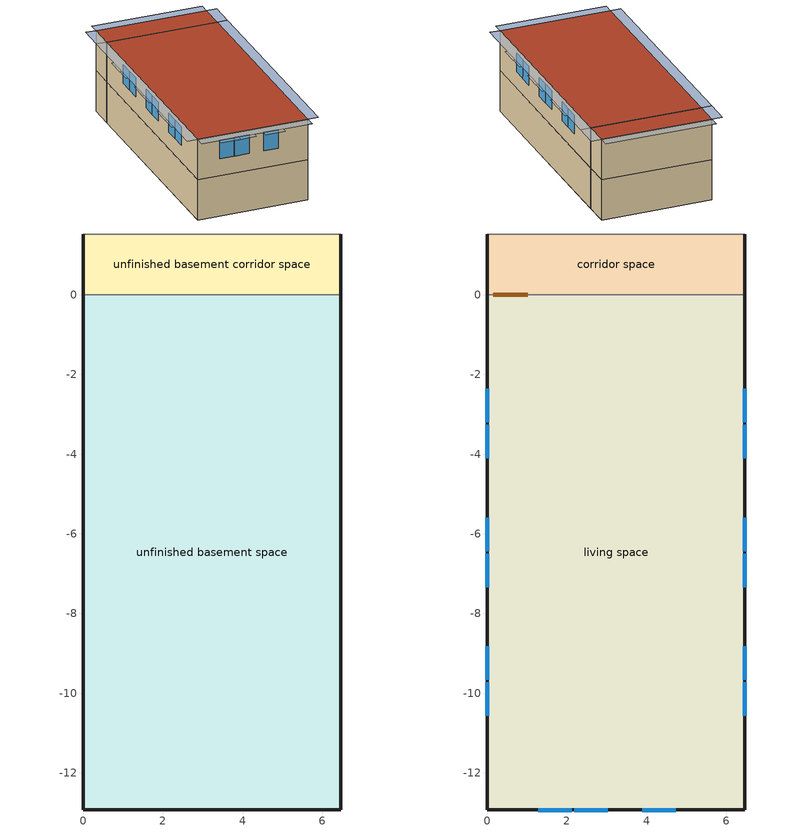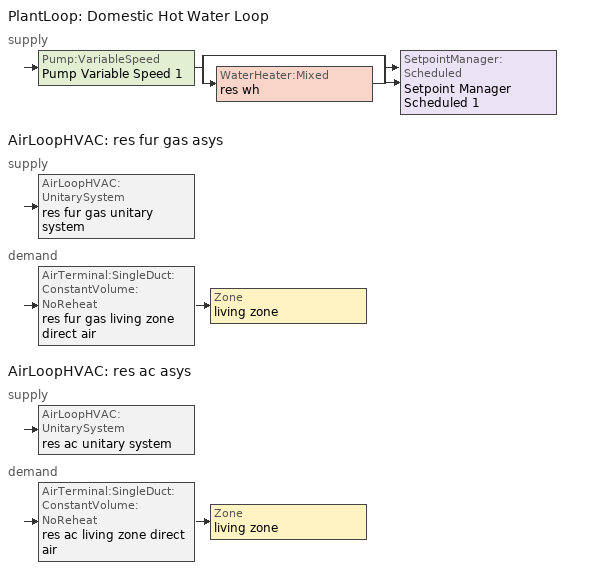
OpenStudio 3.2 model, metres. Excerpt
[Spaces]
unfinished basement corridor space
 floor foundation (FloorFndGrndUnfinB 1): 0,0 0,1.52 6.47,1.52 6.47,0 z-2.44
 wall foundation (WallFndGrndUnfinB 1): 0,1.52 0,0 / 6.47,0 6.47,1.52 z-2.44:0
 wall adiabatic (WallFndGrndUnfinB 1): 6.47,1.52 0,1.52 z-2.44:0
 wall to unfinished basement space (WallIntUnfinUninsUnfin): 0,0 6.47,0 z-2.44:0
unfinished basement space
 floor foundation (FloorFndGrndUnfinB): 0,-12.93 0,0 6.47,0 6.47,-12.93 z-2.44
 wall foundation (WallFndGrndUnfinB): 0,0 0,-12.93 6.47,-12.93 6.47,0 z-2.44:0
living space
 floor to unfinished basement space (FloorUnfinBInsFin Reversed): 0,-12.93 0,0 6.47,0 6.47,-12.93 z0
 wall outside (WallExtInsFin): 0,0 0,-12.93 6.47,-12.93 6.47,0 z0:2.44
 wall adiabatic (WallIntFinUninsFin): 6.47,0 0,0 z0:2.44
 window (WindowConstruction): 1.28,-12.93 2.12,-12.93 / 2.19,-12.93 3.03,-12.93 / 3.89,-12.93 4.73,-12.93 / 0,-2.36 0,-3.2 / 0,-3.26 0,-4.11 / 0,-5.59 0,-6.44 / 0,-6.5 0,-7.34 / 0,-8.83 0,-9.67 / 0,-9.73 0,-10.57 / 6.47,-10.57 6.47,-9.73 / 6.47,-9.67 6.47,-8.83 / 6.47,-7.34 6.47,-6.5 / 6.47,-6.44 6.47,-5.59 / 6.47,-4.11 6.47,-3.26 / 6.47,-3.2 6.47,-2.36 z1.01:2.13
 roof outside (RoofFinInsExt): 6.47,-12.93 6.47,0 0,0 0,-12.93 z2.44
corridor space
 floor to unfinished basement corridor space (FloorUnfinUninsUnfin): 0,0 0,1.52 6.47,1.52 6.47,0 z0
 wall outside (WallExtUninsUnfin): 0,1.52 0,0 / 6.47,0 6.47,1.52 z0:2.44
 wall adiabatic (WallIntUnfinUninsUnfin): 6.47,1.52 0,1.52 / 0,0 6.47,0 z0:2.44
 door inside (UninsDoor): 0.15,0 1.02,0 z0:2.13
 roof outside (RoofUnfinUninsExt): 6.47,0 6.47,1.52 0,1.52 0,0 z2.44
shading: 0,-13.54 6.47,-13.54 6.47,-12.93 0,-12.93 z2.44; 7.08,-12.93 7.08,0 6.47,0 6.47,-12.93 z2.44; -0.61,0 -0.61,-12.93 0,-12.93 0,0 z2.44; 7.08,0 7.08,1.52 6.47,1.52 6.47,0 z2.44; 6.47,2.13 0,2.13 0,1.52 6.47,1.52 z2.44; -0.61,1.52 -0.61,0 0,0 0,1.52 z2.44; 6.47,-3.11 6.47,-4.26 7.08,-4.26 7.08,-3.11 z2.29; 0,-6.59 0,-5.44 -0.61,-5.44 -0.61,-6.59 z2.29; 0,-7.49 0,-6.34 -0.61,-6.34 -0.61,-7.49 z2.29; 2.28,-12.93 1.13,-12.93 1.13,-13.54 2.28,-13.54 z2.29; 6.47,-6.34 6.47,-7.49 7.08,-7.49 7.08,-6.34 z2.29; 3.18,-12.93 2.03,-12.93 2.03,-13.54 3.18,-13.54 z2.29; 6.47,-5.44 6.47,-6.59 7.08,-6.59 7.08,-5.44 z2.29; 0,-9.82 0,-8.67 -0.61,-8.67 -0.61,-9.82 z2.29; 4.88,-12.93 3.74,-12.93 3.74,-13.54 4.88,-13.54 z2.29; 0,-10.72 0,-9.58 -0.61,-9.58 -0.61,-10.72 z2.29; 0,-3.35 0,-2.21 -0.61,-2.21 -0.61,-3.35 z2.29; 0,-4.26 0,-3.11 -0.61,-3.11 -0.61,-4.26 z2.29; 6.47,-9.58 6.47,-10.72 7.08,-10.72 7.08,-9.58 z2.29; 6.47,-2.21 6.47,-3.35 7.08,-3.35 7.08,-2.21 z2.29; 6.47,-8.67 6.47,-9.82 7.08,-9.82 7.08,-8.67 z2.29
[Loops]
PlantLoop 'Domestic Hot Water Loop'
 supply: Pump:VariableSpeed 'Pump Variable Speed 1' > split
  | bypass
  | WaterHeater:Mixed 'res wh'
  join > SetpointManager:Scheduled 'Setpoint Manager Scheduled 1'
AirLoopHVAC 'res fur gas asys'
 supply: AirLoopHVAC:UnitarySystem 'res fur gas unitary system'
 demand: AirTerminal:SingleDuct:ConstantVolume:NoReheat 'res fur gas living zone direct air' > Zone 'living zone'
AirLoopHVAC 'res ac asys'
 supply: AirLoopHVAC:UnitarySystem 'res ac unitary system'
 demand: AirTerminal:SingleDuct:ConstantVolume:NoReheat 'res ac living zone direct air' > Zone 'living zone'
[Site]
Denver Intl Ap_CO_USA: Latitude {deg}=39.83; Longitude {deg}=-104.65; Time Zone {hr}=-7; Elevation {m}=1650; Terrain=Suburbs
[ClimateZones]
Climate Zone Institution Name 1=Building America; Climate Zone Document Year 1=0; Climate Zone Value 1=Cold
[Site:WaterMainsTemperature]
Calculation Method=Correlation; Annual Average Outdoor Air Temperature {C}=10.8753; Maximum Difference In Monthly Average Outdoor Air Temperatures {deltaC}=23.1524
[Site:GroundTemperature:Deep]
10.8753, 10.8753, 10.8753, 10.8753, 10.8753, 10.8753, 10.8753, 10.8753, 10.8753, 10.8753, 10.8753, 10.8753
[Building]
Building 1: North Axis {deg}=180; Standards Number of Stories=2; Standards Number of Above Ground Stories=1; Standards Building Type=multifamily; Standards Number of Living Units=2
[Material] Roughness=Rough
Name | Thickness {m} | Conductivity {W/m-K} | Density {kg/m3} | Specific Heat {J/kg-K} | Thermal Absorptance | Solar Absorptance | Visible Absorptance
Asphalt Shingles, Medium | 0.009525 | 0.162714 | 1121.4 | 1465.45 | 0.91 | 0.85 | 0.85
RoofSheathing | 0.01905 | 0.115458 | 512.64 | 1214.23 | 0.82 | 0.3 | 0.3
RoofIns | 0.23495 | 0.0475499 | 78.34581 | 1123.46 | 0.91 | 0.85 | 0.91
Drywall 0.5 in. | 0.0127 | 0.160291 | 801 | 837.4 | 0.9 | 0.5 | 0.1
RoofStudAndAirRoof | 0.23495 | 9.59352 | 37.0049 | 1207.88 | 0.91 | 0.85 | 0.91
FoundationExtVertIns; FoundationExtVertIns 1 | 0.051816 | 0.029427 | 32.04 | 1214.23
Concrete 8.0 in. | 0.2032 | 1.803125 | 2242.8 | 837.4 | 0.9
Concrete 4.0 in. | 0.1016 | 1.803125 | 2242.8 | 837.4 | 0.9
FloorIns | 0.23495 | 2.59817 | 67.691 | 1210.98 | 0.82 | 0.3 | 0.3
Wood Floor | 0.015875 | 0.115458 | 544.68 | 1214.23
Floor Covering | 0.0127 | 0.0433444 | 54.468 | 1339.84 | 0.9 | 0.9
FloorFinStudAndAirFloor | 0.1397 | 0.606274 | 67.691 | 1210.98 | 0.82 | 0.3 | 0.3
Vinyl, Light | 0.009525 | 0.089435 | 177.822 | 1046.75 | 0.9 | 0.3 | 0.3
WallSheathing | 0.0127 | 0.115458 | 512.64 | 1214.23 | 0.82 | 0.3 | 0.3
WallStudAndCavity | 0.0889 | 0.054245 | 162.403 | 1178.92 | 0.9 | 0.3 | 0.9
WallStudAndCavity 1 | 0.0889 | 0.393744 | 83.0341 | 1211.67 | 0.9 | 0.3 | 0.9
WallStudAndCavity 2 | 0.0889 | 0.396154 | 83.0341 | 1211.67 | 0.9 | 0.3 | 0.9
WallStudAndCavity 3 | 0.0889 | 0.403258 | 83.0341 | 1211.67 | 0.9 | 0.3 | 0.9
WallStudAndCavity 4 | 0.0889 | 0.397942 | 83.0341 | 1211.67 | 0.82 | 0.3 | 0.3
res furniture material unfinished basement space | 0.1524 | 0.115458 | 640.8 | 1214.23 | 0.9 | 0.6 | 0.1
DoorMaterial | 0.04445 | 0.0612267 | 512.64 | 1214.23 | 0.82 | 0.3 | 0.3
[Construction]
RoofFinInsExt: Asphalt Shingles, Medium, RoofSheathing, RoofIns, Drywall 0.5 in.
RoofUnfinUninsExt: Asphalt Shingles, Medium, RoofSheathing, RoofStudAndAirRoof
WallFndGrndUnfinB; WallFndGrndUnfinB 1: Concrete 8.0 in.
FloorFndGrndUnfinB; FloorFndGrndUnfinB 1: Concrete 4.0 in.
FloorUnfinBInsFin Reversed: Floor Covering, Wood Floor, RoofSheathing, FloorIns
FloorUnfinUninsUnfin: FloorFinStudAndAirFloor, RoofSheathing
WallExtInsFin: Vinyl, Light, WallSheathing, WallStudAndCavity, Drywall 0.5 in.
WallExtUninsUnfin: Vinyl, Light, WallSheathing, WallStudAndCavity 1
WallIntFinUninsFin: Vinyl, Light, WallStudAndCavity 2, Drywall 0.5 in.
WallIntUnfinUninsUnfin: Vinyl, Light, WallStudAndCavity 3
WallIntFinUninsFin 1: WallStudAndCavity 4, Drywall 0.5 in.
res furniture construction unfinished basement space; res furniture construction unfinished basement corridor space; res furniture construction living space: res furniture material unfinished basement space
WindowConstruction: WindowMaterial
UninsDoor: DoorMaterial
[WindowMaterial:Shade]
CoolingShade: Solar Transmittance=0.999; Solar Reflectance=0.00099; Visible Transmittance=0.999; Visible Reflectance=0.00099; Thermal Hemispherical Emissivity=1e-05; Thermal Transmittance=0.999; Thickness {m}=0.0001; Conductivity {W/m-K}=10000; Shade to Glass Distance {m}=0.001; Top Opening Multiplier=0; Bottom Opening Multiplier=0; Left-Side Opening Multiplier=0; Right-Side Opening Multiplier=0; Airflow Permeability=0
[WindowMaterial:SimpleGlazingSystem]
WindowMaterial: U-Factor {W/m2-K}=2.10086; Solar Heat Gain Coefficient=0.21
[ThermalZone] Use Ideal Air Loads=No
Name | Thermostat
living zone | living zone temperature setpoint
corridor zone; unfinished basement corridor zone; unfinished basement zone
[Sizing:Zone] Zone Cooling Design Supply Air Temperature Input Method=SupplyAirTemperature; Zone Cooling Design Supply Air Temperature {C}=14; Zone Cooling Design Supply Air Temperature Difference {deltaC}=11.11; Zone Heating Design Supply Air Temperature Input Method=SupplyAirTemperature; Zone Heating Design Supply Air Temperature {C}=40; Zone Heating Design Supply Air Temperature Difference {deltaC}=11.11; Zone Cooling Design Supply Air Humidity Ratio {kg-H2O/kg-air}=0.0085; Zone Heating Design Supply Air Humidity Ratio {kg-H2O/kg-air}=0.008; Cooling Design Air Flow Method=DesignDay; Heating Design Air Flow Method=DesignDay; Account for Dedicated Outdoor Air System=No; Dedicated Outdoor Air System Control Strategy=NeutralSupplyAir; Dedicated Outdoor Air Low Setpoint Temperature for Design {C}=autosize; Dedicated Outdoor Air High Setpoint Temperature for Design {C}=autosize
living zone; corridor zone; unfinished basement corridor zone; unfinished basement zone
[Zone equipment]
living zone: res fur gas living zone direct air, res ac living zone direct air
[Space]
Name | Space Type | Thermal Zone | Building Unit
living space | Space Type 1 | living zone | unit 1
corridor space | Space Type 2 | corridor zone
unfinished basement corridor space | Space Type 3 | unfinished basement corridor zone
unfinished basement space | Space Type 3 | unfinished basement zone
[SpaceType]
Name | Standards Space Type
Space Type 1 | living
Space Type 2 | corridor
Space Type 3 | unfinished basement
[BuildingUnit]
unit 1: Building Unit Type=Residential
[External:File]
8760.csv: File=8760.csv
[People:Definition]
res occupants|living space: Number of People Calculation Method=People; Number of People {people}=3.39; Fraction Radiant=0.319734; Sensible Heat Fraction=0.573; Carbon Dioxide Generation Rate {m3/s-W}=0; Enable ASHRAE 55 Comfort Warnings=No; Mean Radiant Temperature Calculation Type=ZoneAveraged
[People]
res occupants|living space: People Definition=res occupants|living space; Space or SpaceType=living space; Number of People Schedule=occupants; Activity Level Schedule=res occupants activity schedule; Multiplier=1
[Foundation:Kiva] Exterior Vertical Insulation Depth {m}=2.4384; Wall Height Above Grade {m}=0.2032; Wall Depth Below Slab {m}=0.2032
Name | Exterior Vertical Insulation Material
Foundation Kiva 1 | FoundationExtVertIns
Foundation Kiva 2 | FoundationExtVertIns 1
[Foundation:Kiva:Settings]
Soil Conductivity {W/m-K}=1.731; Soil Density {kg/m3}=1842.3; Soil Specific Heat {J/kg-K}=418.7; Ground Solar Absorptivity=0.9; Ground Thermal Absorptivity=0.9; Ground Surface Roughness {m}=0.03; Far-Field Width {m}=40; Deep-Ground Boundary Condition=ZeroFlux; Deep-Ground Depth {m}=40; Minimum Cell Dimension {m}=0.02; Maximum Cell Growth Coefficient=1.5; Simulation Timestep=Hourly
[SurfaceProperty:ExposedFoundationPerimeter] Exposed Perimeter Calculation Method=TotalExposedPerimeter
Name | Total Exposed Perimeter {m}
Surface 19 | 32.3289
Surface 13 | 3.048
[InternalMass:Definition] Design Level Calculation Method=SurfaceArea
Name | Construction | Surface Area {m2}
living space Partition | WallIntFinUninsFin 1 | 83.6127
res furniture mass unfinished basement space | res furniture construction unfinished basement space | 33.4451
res furniture mass unfinished basement corridor space | res furniture construction unfinished basement corridor space | 3.94154
res furniture mass living space | res furniture construction living space | 33.4451
[InternalMass] Multiplier=1
Name | Internal Mass Definition | Space or SpaceType
living space Partition | living space Partition | living space
res furniture mass unfinished basement space | res furniture mass unfinished basement space | unfinished basement space
res furniture mass unfinished basement corridor space | res furniture mass unfinished basement corridor space | unfinished basement corridor space
res furniture mass living space | res furniture mass living space | living space
[ShadingControl]
WindowShadingControl: Shading Type=InteriorShade; Shading Device Material=CoolingShade; Shading Control Type=OnIfScheduleAllows; Schedule=Window shading schedule; Shading Control Is Scheduled=Yes; Multiple Surface Control Type=Sequential; Sub Surface Name 1=Surface 4 - Window 5; Sub Surface Name 2=Surface 2 - Window 3; Sub Surface Name 3=Surface 2 - Window 4; Sub Surface Name 4=Surface 5 - Window 1; Sub Surface Name 5=Surface 4 - Window 3; Sub Surface Name 6=Surface 5 - Window 2; Sub Surface Name 7=Surface 4 - Window 4; Sub Surface Name 8=Surface 2 - Window 5; Sub Surface Name 9=Surface 5 - Window 3; Sub Surface Name 10=Surface 2 - Window 6; Sub Surface Name 11=Surface 2 - Window 1; Sub Surface Name 12=Surface 2 - Window 2; Sub Surface Name 13=Surface 4 - Window 1; Sub Surface Name 14=Surface 4 - Window 6; Sub Surface Name 15=Surface 4 - Window 2
[PlantLoop]
Domestic Hot Water Loop: Glycol Concentration=0; Maximum Loop Flow Rate {m3/s}=0.01; Plant Loop Volume {m3}=0.003; Load Distribution Scheme=Optimal
[Sizing:Plant]
Domestic Hot Water Loop: Loop Type=Heating; Design Loop Exit Temperature {C}=52.6667; Loop Design Temperature Difference {deltaC}=5.55556; Sizing Option=NonCoincident; Zone Timesteps in Averaging Window=1; Coincident Sizing Factor Mode=None
[Pump:VariableSpeed]
Pump Variable Speed 1: Rated Flow Rate {m3/s}=0.01; Rated Pump Head {Pa}=1; Rated Power Consumption {W}=0; Motor Efficiency=1; Fraction of Motor Inefficiencies to Fluid Stream=0; Coefficient 1 of the Part Load Performance Curve=0; Coefficient 2 of the Part Load Performance Curve=1; Coefficient 3 of the Part Load Performance Curve=0; Coefficient 4 of the Part Load Performance Curve=0; Pump Control Type=Intermittent; Skin Loss Radiative Fraction=0.5; Design Power Sizing Method=PowerPerFlowPerPressure; Design Electric Power per Unit Flow Rate {W/(m3/s)}=348701.1; Design Shaft Power per Unit Flow Rate per Unit Head {W-s/m3-Pa}=1.28205; Design Minimum Flow Rate Fraction=0
[SetpointManager:Scheduled]
Setpoint Manager Scheduled 1: Control Variable=Temperature; Schedule=dhw temp
[WaterHeater:Mixed]
res wh: Tank Volume {m3}=0.143846; Setpoint Temperature Schedule=WH Setpoint Temp; Deadband Temperature Difference {deltaC}=2; Maximum Temperature Limit {C}=99; Heater Control Type=Cycle; Heater Maximum Capacity {W}=11722.8; Heater Minimum Capacity {W}=0; Heater Fuel Type=NaturalGas; Heater Thermal Efficiency=0.773298; Off Cycle Parasitic Fuel Consumption Rate {W}=0; Off Cycle Parasitic Fuel Type=Electricity; Off Cycle Parasitic Heat Fraction to Tank=0; On Cycle Parasitic Fuel Consumption Rate {W}=0; On Cycle Parasitic Fuel Type=Electricity; On Cycle Parasitic Heat Fraction to Tank=0; Ambient Temperature Indicator=ThermalZone; Ambient Temperature Thermal Zone=unfinished basement zone; Off Cycle Loss Coefficient to Ambient Temperature {W/K}=4.15693; Off Cycle Loss Fraction to Thermal Zone=0.64; On Cycle Loss Coefficient to Ambient Temperature {W/K}=4.15693; On Cycle Loss Fraction to Thermal Zone=1; Use Side Effectiveness=1; Source Side Effectiveness=1; Use Side Design Flow Rate {m3/s}=autosize; Source Side Design Flow Rate {m3/s}=autosize; Indirect Water Heating Recovery Time {hr}=1.5; Source Side Flow Control Mode=IndirectHeatPrimarySetpoint
[WaterHeater:Sizing]
res wh: Design Mode=PeakDraw; Time Storage Can Meet Peak Draw {hr}=0.538503; Time for Tank Recovery {hr}=0; Nominal Tank Volume for Autosizing Plant Connections {m3}=1
[Coil:Heating:Gas]
res fur gas heating coil: Availability Schedule=Always On Discrete; Gas Burner Efficiency=0.78; Nominal Capacity {W}=AutoSize; Parasitic Electric Load {W}=76; Parasitic Gas Load {W}=0; Fuel Type=NaturalGas
[Fan:OnOff] Availability Schedule=Always On Discrete; Fan Total Efficiency=0.75; Pressure Rise {Pa}=794.58; Maximum Flow Rate {m3/s}=autosize; Motor Efficiency=1; Motor In Airstream Fraction=1
Name | Fan Power Ratio Function of Speed Ratio Curve | Fan Efficiency Ratio Function of Speed Ratio Curve
res fur gas htg supply fan | Fan On Off Power Curve | Fan On Off Efficiency Curve
res ac clg supply fan | Fan On Off Power Curve 1 | Fan On Off Efficiency Curve 1
[AirLoopHVAC:UnitarySystem] Control Type=Load; Controlling Zone or Thermostat Location=living zone; Dehumidification Control Type=None; Availability Schedule=Always On Discrete; Fan Placement=BlowThrough; Supply Air Fan Operating Mode Schedule=Always Off Discrete; DX Heating Coil Sizing Ratio=1; Use DOAS DX Cooling Coil=No; DOAS DX Cooling Coil Leaving Minimum Air Temperature {C}=2; Latent Load Control=SensibleOnlyLoadControl; Supply Air Flow Rate When No Cooling or Heating is Required {m3/s}=0; Maximum Supply Air Temperature {C}=48.8889; Maximum Outdoor Dry-Bulb Temperature for Supplemental Heater Operation {C}=21; Maximum Cycling Rate {cycles/hr}=2.5; Heat Pump Time Constant {s}=60; Fraction of On-Cycle Power Use=0.01; Heat Pump Fan Delay Time {s}=60; Ancilliary On-Cycle Electric Power {W}=0; Ancilliary Off-Cycle Electric Power {W}=0
Name | Supply Fan | Heating Coil | Supply Air Flow Rate During Cooling Operation {m3/s} | Supply Air Flow Rate During Heating Operation {m3/s} | Cooling Coil
res fur gas unitary system | res fur gas htg supply fan | res fur gas heating coil | 0 | Autosize
res ac unitary system | res ac clg supply fan |  | Autosize | 0 | res ac cooling coil
[AirLoopHVAC] Availability Schedule=Always On Discrete; Design Supply Air Flow Rate {m3/s}=autosize; Design Return Air Flow Fraction of Supply Air Flow=1
res fur gas asys; res ac asys
[Sizing:System] Type of Load to Size On=Sensible; Design Outdoor Air Flow Rate {m3/s}=Autosize; Central Heating Maximum System Air Flow Ratio=0.3; Preheat Design Temperature {C}=7; Preheat Design Humidity Ratio {kg-H2O/kg-Air}=0.008; Precool Design Temperature {C}=12.8; Precool Design Humidity Ratio {kg-H2O/kg-Air}=0.008; Central Cooling Design Supply Air Temperature {C}=12.8; Central Heating Design Supply Air Temperature {C}=16.7; Sizing Option=NonCoincident; 100% Outdoor Air in Cooling=Yes; 100% Outdoor Air in Heating=Yes; Central Cooling Design Supply Air Humidity Ratio {kg-H2O/kg-Air}=0.0085; Central Heating Design Supply Air Humidity Ratio {kg-H2O/kg-Air}=0.008; Cooling Design Air Flow Method=DesignDay; Cooling Design Air Flow Rate {m3/s}=0; Heating Design Air Flow Method=DesignDay; Heating Design Air Flow Rate {m3/s}=0; System Outdoor Air Method=ZoneSum; Zone Maximum Outdoor Air Fraction=1; Cooling Supply Air Flow Rate Per Floor Area {m3/s-m2}=0.00996765; Cooling Fraction of Autosized Cooling Supply Air Flow Rate=1; Cooling Supply Air Flow Rate Per Unit Cooling Capacity {m3/s-W}=3.94755e-05; Heating Supply Air Flow Rate Per Floor Area {m3/s-m2}=0.00996765; Heating Fraction of Autosized Heating Supply Air Flow Rate=1; Heating Fraction of Autosized Cooling Supply Air Flow Rate=1; Heating Supply Air Flow Rate Per Unit Heating Capacity {m3/s-W}=3.15882e-05; Cooling Design Capacity Method=CoolingDesignCapacity; Cooling Design Capacity {W}=autosize; Cooling Design Capacity Per Floor Area {W/m2}=234.7; Fraction of Autosized Cooling Design Capacity=1; Heating Design Capacity Method=HeatingDesignCapacity; Heating Design Capacity {W}=autosize; Heating Design Capacity Per Floor Area {W/m2}=157; Fraction of Autosized Heating Design Capacity=1; Central Cooling Capacity Control Method=OnOff
res fur gas asys; res ac asys
[AirTerminal:SingleDuct:ConstantVolume:NoReheat] Availability Schedule=Always On Discrete; Maximum Air Flow Rate {m3/s}=AutoSize
res fur gas living zone direct air; res ac living zone direct air
[Coil:Cooling:DX:SingleSpeed]
res ac cooling coil: Availability Schedule=Always On Discrete; Rated Total Cooling Capacity {W}=autosize; Rated Sensible Heat Ratio=0.740403; Rated COP {W/W}=3.95054; Rated Air Flow Rate {m3/s}=autosize; Rated Evaporator Fan Power Per Volume Flow Rate {W/(m3/s)}=773.391; Total Cooling Capacity Function of Temperature Curve=Cool-Cap-fT1; Total Cooling Capacity Function of Flow Fraction Curve=Cool-Cap-fFF1; Energy Input Ratio Function of Temperature Curve=Cool-EIR-fT1; Energy Input Ratio Function of Flow Fraction Curve=Cool-EIR-fFF1; Part Load Fraction Correlation Curve=Cool-PLF-fPLR1; Minimum Outdoor Dry-Bulb Temperature for Compressor Operation {C}=-25; Nominal Time for Condensate Removal to Begin {s}=1000; Ratio of Initial Moisture Evaporation Rate and Steady State Latent Capacity=1.5; Maximum Cycling Rate {cycles/hr}=3; Latent Capacity Time Constant {s}=45; Condenser Type=AirCooled; Evaporative Condenser Effectiveness=0; Evaporative Condenser Air Flow Rate {m3/s}=Autosize; Evaporative Condenser Pump Rated Power Consumption {W}=Autosize; Crankcase Heater Capacity {W}=0; Maximum Outdoor Dry-Bulb Temperature for Crankcase Heater Operation {C}=12.7778; Basin Heater Capacity {W/K}=0; Basin Heater Setpoint Temperature {C}=10
[ThermostatSetpoint:DualSetpoint]
living zone temperature setpoint: Heating Setpoint Temperature Schedule=res heating setpoint; Cooling Setpoint Temperature Schedule=res cooling setpoint
[SpaceInfiltration:DesignFlowRate] Schedule=Always On Discrete
Name | Space or SpaceType | Design Flow Rate Calculation Method | Air Changes per Hour {1/hr} | Constant Term Coefficient | Temperature Term Coefficient | Velocity Term Coefficient | Velocity Squared Term Coefficient | Design Flow Rate {m3/s}
res infil|unfinished basement space | unfinished basement space | AirChanges/Hour | 0.1 | 1 | 0 | 0 | 0
res infil|unfinished basement corridor space | unfinished basement corridor space | AirChanges/Hour | 0.1 | 1 | 0 | 0 | 0
res nv_1 flow; res infil_1 flow | living space | Flow/Space |  |  |  |  |  | 0
[EnergyManagementSystem:Sensor]
Name | Output Variable or Output Meter | Output Variable or Output Meter Index Key
res_nv_pb_s | Site Outdoor Air Barometric Pressure
res_af_vw_s | Site Wind Speed
res_nv_wt_s | Site Outdoor Air Humidity Ratio
res_af_1_tin_s | Zone Mean Air Temperature | living zone
res_af_1_tt_s | Zone Outdoor Air Drybulb Temperature | living zone
res_nv_1_nva_s | Schedule Value | res nv_1 avail schedule
res_nv_1_sp_s | Schedule Value | res nv_1 temp schedule
res_ds_res_ac_asys_fan_rtf_s | Fan Runtime Fraction | res ac clg supply fan
res_ds_res_fur_gas_asys_fan_rtf_s | Fan Runtime Fraction | res fur gas htg supply fan
res_infil_1_range_sch_s | Schedule Value | res mv_1 range exhaust schedule
res_infil_1_bath_sch_s | Schedule Value | res mv_1 bath exhaust schedule
res_infil_1_wh_sch_s | Schedule Value | Always On Discrete
[EnergyManagementSystem:Actuator]
Name | Actuated Component | Actuated Component Type | Actuated Component Control Type
res_nv_1_flow_act | res nv_1 flow | Zone Infiltration | Air Exchange Flow Rate
res_infil_1_house_fan_act | res infil_1 house fan | ElectricEquipment | Electricity Rate
res_infil_1_range_fan_act | res infil_1 range fan | ElectricEquipment | Electricity Rate
res_infil_1_bath_fan_act | res infil_1 bath fan | ElectricEquipment | Electricity Rate
res_infil_1_flow_act | res infil_1 flow | Zone Infiltration | Air Exchange Flow Rate
[EnergyManagementSystem:Program]
res_nv_1_program: Set Tdiff = res_af_1_tin_s-res_af_1_tt_s; Set dT = (@Abs Tdiff); Set pt = (@RhFnTdbWPb res_af_1_tt_s res_nv_wt_s res_nv_pb_s); Set NVA = 5619.062524125105; Set Cs = 8.963020389461627e-05; Set Cw = 0.00012070110544924465; Set MNV = 1.1326738636800016; Set MHR = 0.0115; Set MRH = 0.7; Set temp1 = (res_nv_1_nva_s*NVA); Set SGNV = temp1*((((Cs*dT)+(Cw*(res_af_vw_s^2)))^0.5)/1000); If (res_nv_wt_s<MHR) && (pt<MRH) && (res_af_1_tin_s>res_nv_1_sp_s); Set temp2 = (res_af_1_tin_s-res_nv_1_sp_s); Set NVadj1 = temp2/(res_af_1_tin_s-res_af_1_tt_s); Set NVadj2 = (@Min NVadj1 1); Set NVadj3 = (@Max NVadj2 0); Set NVadj = SGNV*NVadj3; Set res_nv_1_flow_act = (@Min NVadj MNV); Else; Set res_nv_1_flow_act = 0; EndIf
res_infil_1_program: Set p_m = 0.14; Set p_s = 0.22; Set s_m = 270; Set s_s = 370; Set z_m = 9.99744; Set z_s = 2.4384; Set f_t = (((s_m/z_m)^p_m)*((z_s/s_s)^p_s)); Set Tdiff = res_af_1_tin_s-res_af_1_tt_s; Set dT = @Abs Tdiff; Set c = 0.0313; Set Cs = 0.0498; Set Cw = 0.1284; Set n = 0.67; Set sft = (f_t*0.86); Set temp1 = ((c*Cw)*((sft*res_af_vw_s)^(2*n)))^2; Set Qn = (((c*Cs*(dT^n))^2)+temp1)^0.5; Set Tdiff = res_af_1_tin_s-res_af_1_tt_s; Set dT = @Abs Tdiff; Set QWHV = res_infil_1_wh_sch_s*0.0184; Set Qrange = res_infil_1_range_sch_s*0.0472; Set Qdryer = 0.0; Set Qbath = res_infil_1_bath_sch_s*0.0472; Set QhpwhOut = 0; Set QhpwhIn = 0; Set QductsOut = 0; Set QductsIn = 0; Set Qout = QWHV+Qrange+Qbath+Qdryer+QhpwhOut+QductsOut; Set Qin = QhpwhIn+QductsIn; Set Qu = (@Abs (Qout-Qin)); Set Qb = (@Min Qout Qin); Set faneff_wh = 0.9438948864000002; Set res_infil_1_house_fan_act = (QWHV*300)/faneff_wh*1; Set faneff_sp = 0.4719474432000001; Set res_infil_1_range_fan_act = (Qrange*300)/faneff_sp; Set res_infil_1_bath_fan_act = (Qbath*300)/faneff_sp; Set Q_acctd_for_elsewhere = QhpwhOut+QhpwhIn+QductsOut+QductsIn; Set res_infil_1_flow_act = (((Qu^2)+(Qn^2))^0.5)-Q_acctd_for_elsewhere; Set res_infil_1_flow_act = (@Max res_infil_1_flow_act 0)
[ElectricEquipment:Definition] Design Level Calculation Method=EquipmentLevel; Design Level {W}=0; Fraction Latent=0; Fraction Radiant=0; Fraction Lost=1
res infil_1 house fan; res infil_1 range fan; res infil_1 bath fan
[ElectricEquipment] Space or SpaceType=living space; Schedule=Always On Discrete
Name | Electric Equipment Definition
res infil_1 house fan | res infil_1 house fan
res infil_1 range fan | res infil_1 range fan
res infil_1 bath fan | res infil_1 bath fan
[EnergyManagementSystem:ProgramCallingManager]
res af_1 program calling manager: BeginTimestepBeforePredictor; res_infil_1_program; res_nv_1_program
[Schedule:File]
occupants: External File=8760.csv; Column Number=1; Rows to Skip at Top=1; Number of Hours of Data=8760; Minutes per Item=60
[Schedule:Constant]
Name | Value
res occupants activity schedule | 112.539
dhw temp; WH Setpoint Temp | 52.6667
Always On Discrete | 1
Always Off Discrete | 0
[Schedule:Ruleset]
Name | Default Day Schedule | Summer Design Day Schedule | Winter Design Day Schedule
Window shading schedule | Schedule Day 3
res heating setpoint | Schedule Day 6 | res heating setpoint summer design | res heating setpoint winter design
res cooling setpoint | Schedule Day 7 | res cooling setpoint summer design | res cooling setpoint winter design
res nv_1 temp schedule | Schedule Day 2
res nv_1 avail schedule | Schedule Day 5
res mv_1 range exhaust schedule | Schedule Day 10 | res mv_1 range exhaust schedule summer design | res mv_1 range exhaust schedule winter design
res mv_1 bath exhaust schedule | Schedule Day 11 | res mv_1 bath exhaust schedule summer design | res mv_1 bath exhaust schedule winter design
[Schedule:Day]
Schedule Day 3; Window shading schedule allday1; Window shading schedule allday2; Window shading schedule allday3; Window shading schedule allday4; Window shading schedule allday11; Window shading schedule allday12; Schedule Day 6; Schedule Day 7; Schedule Day 2; Schedule Day 5; Schedule Day 10; res mv_1 range exhaust schedule winter design; Schedule Day 11; res mv_1 bath exhaust schedule winter design: 24, 0, 0
Window shading schedule allday5; Window shading schedule allday6; Window shading schedule allday7; Window shading schedule allday8; Window shading schedule allday9; Window shading schedule allday10; res mv_1 range exhaust schedule summer design; res mv_1 bath exhaust schedule summer design: 24, 0, 1
res heating setpoint allday1; res heating setpoint allday2; res heating setpoint allday3; res heating setpoint allday4; res heating setpoint allday5; res heating setpoint allday6; res heating setpoint allday7; res heating setpoint allday8; res heating setpoint allday9; res heating setpoint allday10; res heating setpoint allday11; res heating setpoint allday12: 24, 0, 21.6667
res heating setpoint winter design; res cooling setpoint winter design: 24, 0, 21.1111
res heating setpoint summer design; res cooling setpoint summer design; res nv_1 temp schedule allday1; res nv_1 temp schedule allday2; res nv_1 temp schedule allday3; res nv_1 temp schedule allday4; res nv_1 temp schedule allday11; res nv_1 temp schedule allday12: 24, 0, 23.8889
res cooling setpoint allday1; res cooling setpoint allday2; res cooling setpoint allday3; res cooling setpoint allday4; res cooling setpoint allday5; res cooling setpoint allday6; res cooling setpoint allday7; res cooling setpoint allday8; res cooling setpoint allday9; res cooling setpoint allday10; res cooling setpoint allday11; res cooling setpoint allday12: 24, 0, 24.4444
res nv_1 temp schedule allday5; res nv_1 temp schedule allday6; res nv_1 temp schedule allday7; res nv_1 temp schedule allday8; res nv_1 temp schedule allday9; res nv_1 temp schedule allday10: 24, 0, 22.2222
res nv_1 availability schedule allday1 on; res nv_1 availability schedule allday1 on 1; res nv_1 availability schedule allday1 on 2; res nv_1 availability schedule allday1 on 3; res nv_1 availability schedule allday1 on 4; res nv_1 availability schedule allday1 on 5; res nv_1 availability schedule allday1 on 6; res nv_1 availability schedule allday1 on 7; res nv_1 availability schedule allday1 on 8; res nv_1 availability schedule allday1 on 9; res nv_1 availability schedule allday1 on 10; res nv_1 availability schedule allday1 on 11: 1, 0, 1, 2, 0, 1, 3, 0, 1, 4, 0, 1, 5, 0, 1, 6, 0, 1, 7, 0, 1, 8, 0, 1, 9, 0, 1, 10, 0, 1, 11, 0, 1, 12, 0, 1, 13, 0, 1, 14, 0, 1, 15, 0, 1, 16, 0, 1, 17, 0, 1, 18, 0, 1, 19, 0, 1, 20, 0, 1, 21, 0, 1, 22, 0, 1, 23, 0, 1, 24, 0, 1
res mv_1 range exhaust schedule allday1; res mv_1 range exhaust schedule allday2; res mv_1 range exhaust schedule allday3; res mv_1 range exhaust schedule allday4; res mv_1 range exhaust schedule allday5; res mv_1 range exhaust schedule allday6; res mv_1 range exhaust schedule allday7; res mv_1 range exhaust schedule allday8; res mv_1 range exhaust schedule allday9; res mv_1 range exhaust schedule allday10; res mv_1 range exhaust schedule allday11; res mv_1 range exhaust schedule allday12: 15, 0, 0, 16, 0, 1, 24, 0, 0
res mv_1 bath exhaust schedule allday1; res mv_1 bath exhaust schedule allday2; res mv_1 bath exhaust schedule allday3; res mv_1 bath exhaust schedule allday4; res mv_1 bath exhaust schedule allday5; res mv_1 bath exhaust schedule allday6; res mv_1 bath exhaust schedule allday7; res mv_1 bath exhaust schedule allday8; res mv_1 bath exhaust schedule allday9; res mv_1 bath exhaust schedule allday10; res mv_1 bath exhaust schedule allday11; res mv_1 bath exhaust schedule allday12: 4, 0, 0, 5, 0, 1, 24, 0, 0
[Schedule:Rule] Apply Monday=Yes; Apply Wednesday=Yes; Apply Friday=Yes; Date Specification Type=DateRange; Start Day=1
Name | Schedule Ruleset | Rule Order | Day Schedule | Apply Sunday | Apply Tuesday | Apply Thursday | Apply Saturday | Start Month | End Month | End Day
Window shading schedule allday rule1 | Window shading schedule | 11 | Window shading schedule allday1 | Yes | Yes | Yes | Yes | 1 | 1 | 31
Window shading schedule allday rule2 | Window shading schedule | 10 | Window shading schedule allday2 | Yes | Yes | Yes | Yes | 2 | 2 | 28
Window shading schedule allday rule3 | Window shading schedule | 9 | Window shading schedule allday3 | Yes | Yes | Yes | Yes | 3 | 3 | 31
Window shading schedule allday rule4 | Window shading schedule | 8 | Window shading schedule allday4 | Yes | Yes | Yes | Yes | 4 | 4 | 30
Window shading schedule allday rule5 | Window shading schedule | 7 | Window shading schedule allday5 | Yes | Yes | Yes | Yes | 5 | 5 | 31
Window shading schedule allday rule6 | Window shading schedule | 6 | Window shading schedule allday6 | Yes | Yes | Yes | Yes | 6 | 6 | 30
Window shading schedule allday rule7 | Window shading schedule | 5 | Window shading schedule allday7 | Yes | Yes | Yes | Yes | 7 | 7 | 31
Window shading schedule allday rule8 | Window shading schedule | 4 | Window shading schedule allday8 | Yes | Yes | Yes | Yes | 8 | 8 | 31
Window shading schedule allday rule9 | Window shading schedule | 3 | Window shading schedule allday9 | Yes | Yes | Yes | Yes | 9 | 9 | 30
Window shading schedule allday rule10 | Window shading schedule | 2 | Window shading schedule allday10 | Yes | Yes | Yes | Yes | 10 | 10 | 31
Window shading schedule allday rule11 | Window shading schedule | 1 | Window shading schedule allday11 | Yes | Yes | Yes | Yes | 11 | 11 | 30
Window shading schedule allday rule12 | Window shading schedule | 0 | Window shading schedule allday12 | Yes | Yes | Yes | Yes | 12 | 12 | 31
res heating setpoint allday rule1 | res heating setpoint | 11 | res heating setpoint allday1 | Yes | Yes | Yes | Yes | 1 | 1 | 31
res heating setpoint allday rule2 | res heating setpoint | 10 | res heating setpoint allday2 | Yes | Yes | Yes | Yes | 2 | 2 | 28
res heating setpoint allday rule3 | res heating setpoint | 9 | res heating setpoint allday3 | Yes | Yes | Yes | Yes | 3 | 3 | 31
res heating setpoint allday rule4 | res heating setpoint | 8 | res heating setpoint allday4 | Yes | Yes | Yes | Yes | 4 | 4 | 30
res heating setpoint allday rule5 | res heating setpoint | 7 | res heating setpoint allday5 | Yes | Yes | Yes | Yes | 5 | 5 | 31
res heating setpoint allday rule6 | res heating setpoint | 6 | res heating setpoint allday6 | Yes | Yes | Yes | Yes | 6 | 6 | 30
res heating setpoint allday rule7 | res heating setpoint | 5 | res heating setpoint allday7 | Yes | Yes | Yes | Yes | 7 | 7 | 31
res heating setpoint allday rule8 | res heating setpoint | 4 | res heating setpoint allday8 | Yes | Yes | Yes | Yes | 8 | 8 | 31
res heating setpoint allday rule9 | res heating setpoint | 3 | res heating setpoint allday9 | Yes | Yes | Yes | Yes | 9 | 9 | 30
res heating setpoint allday rule10 | res heating setpoint | 2 | res heating setpoint allday10 | Yes | Yes | Yes | Yes | 10 | 10 | 31
res heating setpoint allday rule11 | res heating setpoint | 1 | res heating setpoint allday11 | Yes | Yes | Yes | Yes | 11 | 11 | 30
res heating setpoint allday rule12 | res heating setpoint | 0 | res heating setpoint allday12 | Yes | Yes | Yes | Yes | 12 | 12 | 31
res cooling setpoint allday rule1 | res cooling setpoint | 11 | res cooling setpoint allday1 | Yes | Yes | Yes | Yes | 1 | 1 | 31
res cooling setpoint allday rule2 | res cooling setpoint | 10 | res cooling setpoint allday2 | Yes | Yes | Yes | Yes | 2 | 2 | 28
res cooling setpoint allday rule3 | res cooling setpoint | 9 | res cooling setpoint allday3 | Yes | Yes | Yes | Yes | 3 | 3 | 31
res cooling setpoint allday rule4 | res cooling setpoint | 8 | res cooling setpoint allday4 | Yes | Yes | Yes | Yes | 4 | 4 | 30
res cooling setpoint allday rule5 | res cooling setpoint | 7 | res cooling setpoint allday5 | Yes | Yes | Yes | Yes | 5 | 5 | 31
res cooling setpoint allday rule6 | res cooling setpoint | 6 | res cooling setpoint allday6 | Yes | Yes | Yes | Yes | 6 | 6 | 30
res cooling setpoint allday rule7 | res cooling setpoint | 5 | res cooling setpoint allday7 | Yes | Yes | Yes | Yes | 7 | 7 | 31
res cooling setpoint allday rule8 | res cooling setpoint | 4 | res cooling setpoint allday8 | Yes | Yes | Yes | Yes | 8 | 8 | 31
res cooling setpoint allday rule9 | res cooling setpoint | 3 | res cooling setpoint allday9 | Yes | Yes | Yes | Yes | 9 | 9 | 30
res cooling setpoint allday rule10 | res cooling setpoint | 2 | res cooling setpoint allday10 | Yes | Yes | Yes | Yes | 10 | 10 | 31
res cooling setpoint allday rule11 | res cooling setpoint | 1 | res cooling setpoint allday11 | Yes | Yes | Yes | Yes | 11 | 11 | 30
res cooling setpoint allday rule12 | res cooling setpoint | 0 | res cooling setpoint allday12 | Yes | Yes | Yes | Yes | 12 | 12 | 31
res nv_1 temp schedule allday rule1 | res nv_1 temp schedule | 11 | res nv_1 temp schedule allday1 | Yes | Yes | Yes | Yes | 1 | 1 | 31
res nv_1 temp schedule allday rule2 | res nv_1 temp schedule | 10 | res nv_1 temp schedule allday2 | Yes | Yes | Yes | Yes | 2 | 2 | 28
res nv_1 temp schedule allday rule3 | res nv_1 temp schedule | 9 | res nv_1 temp schedule allday3 | Yes | Yes | Yes | Yes | 3 | 3 | 31
res nv_1 temp schedule allday rule4 | res nv_1 temp schedule | 8 | res nv_1 temp schedule allday4 | Yes | Yes | Yes | Yes | 4 | 4 | 30
res nv_1 temp schedule allday rule5 | res nv_1 temp schedule | 7 | res nv_1 temp schedule allday5 | Yes | Yes | Yes | Yes | 5 | 5 | 31
res nv_1 temp schedule allday rule6 | res nv_1 temp schedule | 6 | res nv_1 temp schedule allday6 | Yes | Yes | Yes | Yes | 6 | 6 | 30
res nv_1 temp schedule allday rule7 | res nv_1 temp schedule | 5 | res nv_1 temp schedule allday7 | Yes | Yes | Yes | Yes | 7 | 7 | 31
res nv_1 temp schedule allday rule8 | res nv_1 temp schedule | 4 | res nv_1 temp schedule allday8 | Yes | Yes | Yes | Yes | 8 | 8 | 31
res nv_1 temp schedule allday rule9 | res nv_1 temp schedule | 3 | res nv_1 temp schedule allday9 | Yes | Yes | Yes | Yes | 9 | 9 | 30
res nv_1 temp schedule allday rule10 | res nv_1 temp schedule | 2 | res nv_1 temp schedule allday10 | Yes | Yes | Yes | Yes | 10 | 10 | 31
res nv_1 temp schedule allday rule11 | res nv_1 temp schedule | 1 | res nv_1 temp schedule allday11 | Yes | Yes | Yes | Yes | 11 | 11 | 30
res nv_1 temp schedule allday rule12 | res nv_1 temp schedule | 0 | res nv_1 temp schedule allday12 | Yes | Yes | Yes | Yes | 12 | 12 | 31
res nv_1 availability schedule allday ruleset1 on | res nv_1 avail schedule | 11 | res nv_1 availability schedule allday1 on |  |  |  |  | 1 | 1 | 31
res nv_1 availability schedule allday ruleset2 on | res nv_1 avail schedule | 10 | res nv_1 availability schedule allday1 on 1 |  |  |  |  | 2 | 2 | 28
res nv_1 availability schedule allday ruleset3 on | res nv_1 avail schedule | 9 | res nv_1 availability schedule allday1 on 2 |  |  |  |  | 3 | 3 | 31
res nv_1 availability schedule allday ruleset4 on | res nv_1 avail schedule | 8 | res nv_1 availability schedule allday1 on 3 |  |  |  |  | 4 | 4 | 30
res nv_1 availability schedule allday ruleset5 on | res nv_1 avail schedule | 7 | res nv_1 availability schedule allday1 on 4 |  |  |  |  | 5 | 5 | 31
res nv_1 availability schedule allday ruleset6 on | res nv_1 avail schedule | 6 | res nv_1 availability schedule allday1 on 5 |  |  |  |  | 6 | 6 | 30
res nv_1 availability schedule allday ruleset7 on | res nv_1 avail schedule | 5 | res nv_1 availability schedule allday1 on 6 |  |  |  |  | 7 | 7 | 31
res nv_1 availability schedule allday ruleset8 on | res nv_1 avail schedule | 4 | res nv_1 availability schedule allday1 on 7 |  |  |  |  | 8 | 8 | 31
res nv_1 availability schedule allday ruleset9 on | res nv_1 avail schedule | 3 | res nv_1 availability schedule allday1 on 8 |  |  |  |  | 9 | 9 | 30
res nv_1 availability schedule allday ruleset10 on | res nv_1 avail schedule | 2 | res nv_1 availability schedule allday1 on 9 |  |  |  |  | 10 | 10 | 31
res nv_1 availability schedule allday ruleset11 on | res nv_1 avail schedule | 1 | res nv_1 availability schedule allday1 on 10 |  |  |  |  | 11 | 11 | 30
res nv_1 availability schedule allday ruleset12 on | res nv_1 avail schedule | 0 | res nv_1 availability schedule allday1 on 11 |  |  |  |  | 12 | 12 | 31
res mv_1 range exhaust schedule allday rule1 | res mv_1 range exhaust schedule | 11 | res mv_1 range exhaust schedule allday1 | Yes | Yes | Yes | Yes | 1 | 1 | 31
res mv_1 range exhaust schedule allday rule2 | res mv_1 range exhaust schedule | 10 | res mv_1 range exhaust schedule allday2 | Yes | Yes | Yes | Yes | 2 | 2 | 28
res mv_1 range exhaust schedule allday rule3 | res mv_1 range exhaust schedule | 9 | res mv_1 range exhaust schedule allday3 | Yes | Yes | Yes | Yes | 3 | 3 | 31
res mv_1 range exhaust schedule allday rule4 | res mv_1 range exhaust schedule | 8 | res mv_1 range exhaust schedule allday4 | Yes | Yes | Yes | Yes | 4 | 4 | 30
res mv_1 range exhaust schedule allday rule5 | res mv_1 range exhaust schedule | 7 | res mv_1 range exhaust schedule allday5 | Yes | Yes | Yes | Yes | 5 | 5 | 31
res mv_1 range exhaust schedule allday rule6 | res mv_1 range exhaust schedule | 6 | res mv_1 range exhaust schedule allday6 | Yes | Yes | Yes | Yes | 6 | 6 | 30
res mv_1 range exhaust schedule allday rule7 | res mv_1 range exhaust schedule | 5 | res mv_1 range exhaust schedule allday7 | Yes | Yes | Yes | Yes | 7 | 7 | 31
res mv_1 range exhaust schedule allday rule8 | res mv_1 range exhaust schedule | 4 | res mv_1 range exhaust schedule allday8 | Yes | Yes | Yes | Yes | 8 | 8 | 31
res mv_1 range exhaust schedule allday rule9 | res mv_1 range exhaust schedule | 3 | res mv_1 range exhaust schedule allday9 | Yes | Yes | Yes | Yes | 9 | 9 | 30
res mv_1 range exhaust schedule allday rule10 | res mv_1 range exhaust schedule | 2 | res mv_1 range exhaust schedule allday10 | Yes | Yes | Yes | Yes | 10 | 10 | 31
res mv_1 range exhaust schedule allday rule11 | res mv_1 range exhaust schedule | 1 | res mv_1 range exhaust schedule allday11 | Yes | Yes | Yes | Yes | 11 | 11 | 30
res mv_1 range exhaust schedule allday rule12 | res mv_1 range exhaust schedule | 0 | res mv_1 range exhaust schedule allday12 | Yes | Yes | Yes | Yes | 12 | 12 | 31
res mv_1 bath exhaust schedule allday rule1 | res mv_1 bath exhaust schedule | 11 | res mv_1 bath exhaust schedule allday1 | Yes | Yes | Yes | Yes | 1 | 1 | 31
res mv_1 bath exhaust schedule allday rule2 | res mv_1 bath exhaust schedule | 10 | res mv_1 bath exhaust schedule allday2 | Yes | Yes | Yes | Yes | 2 | 2 | 28
res mv_1 bath exhaust schedule allday rule3 | res mv_1 bath exhaust schedule | 9 | res mv_1 bath exhaust schedule allday3 | Yes | Yes | Yes | Yes | 3 | 3 | 31
res mv_1 bath exhaust schedule allday rule4 | res mv_1 bath exhaust schedule | 8 | res mv_1 bath exhaust schedule allday4 | Yes | Yes | Yes | Yes | 4 | 4 | 30
res mv_1 bath exhaust schedule allday rule5 | res mv_1 bath exhaust schedule | 7 | res mv_1 bath exhaust schedule allday5 | Yes | Yes | Yes | Yes | 5 | 5 | 31
res mv_1 bath exhaust schedule allday rule6 | res mv_1 bath exhaust schedule | 6 | res mv_1 bath exhaust schedule allday6 | Yes | Yes | Yes | Yes | 6 | 6 | 30
res mv_1 bath exhaust schedule allday rule7 | res mv_1 bath exhaust schedule | 5 | res mv_1 bath exhaust schedule allday7 | Yes | Yes | Yes | Yes | 7 | 7 | 31
res mv_1 bath exhaust schedule allday rule8 | res mv_1 bath exhaust schedule | 4 | res mv_1 bath exhaust schedule allday8 | Yes | Yes | Yes | Yes | 8 | 8 | 31
res mv_1 bath exhaust schedule allday rule9 | res mv_1 bath exhaust schedule | 3 | res mv_1 bath exhaust schedule allday9 | Yes | Yes | Yes | Yes | 9 | 9 | 30
res mv_1 bath exhaust schedule allday rule10 | res mv_1 bath exhaust schedule | 2 | res mv_1 bath exhaust schedule allday10 | Yes | Yes | Yes | Yes | 10 | 10 | 31
res mv_1 bath exhaust schedule allday rule11 | res mv_1 bath exhaust schedule | 1 | res mv_1 bath exhaust schedule allday11 | Yes | Yes | Yes | Yes | 11 | 11 | 30
res mv_1 bath exhaust schedule allday rule12 | res mv_1 bath exhaust schedule | 0 | res mv_1 bath exhaust schedule allday12 | Yes | Yes | Yes | Yes | 12 | 12 | 31
[Curve:Exponent] Coefficient1 Constant=1; Coefficient2 Constant=0; Coefficient3 Constant=0; Minimum Value of x=0; Maximum Value of x=1
Fan On Off Power Curve; Fan On Off Power Curve 1
[Curve:Cubic] Coefficient1 Constant=1; Coefficient2 x=0; Coefficient3 x**2=0; Coefficient4 x**3=0; Minimum Value of x=0; Maximum Value of x=1
Fan On Off Efficiency Curve; Fan On Off Efficiency Curve 1
[Curve:Biquadratic] Minimum Value of x=13.88; Maximum Value of x=23.88; Minimum Value of y=18.33; Maximum Value of y=51.66
Name | Coefficient1 Constant | Coefficient2 x | Coefficient3 x**2 | Coefficient4 y | Coefficient5 y**2 | Coefficient6 x*y
Cool-Cap-fT1 | 1.5509 | -0.0750501 | 0.00309714 | 0.00240111 | -5.0544e-05 | -0.000427281
Cool-EIR-fT1 | -0.304283 | 0.118048 | -0.00342467 | -0.00626191 | 0.000695427 | -0.000469975
[Curve:Quadratic] Minimum Value of x=0
Name | Coefficient1 Constant | Coefficient2 x | Coefficient3 x**2 | Maximum Value of x | Minimum Curve Output | Maximum Curve Output
Cool-PLF-fPLR1 | 0.93 | 0.07 | 0 | 1 | 0.7 | 1
Cool-Cap-fFF1 | 0.718605 | 0.4101 | -0.128705 | 2 | 0 | 2
Cool-EIR-fFF1 | 1.323 | -0.477711 | 0.154712 | 2 | 0 | 2
